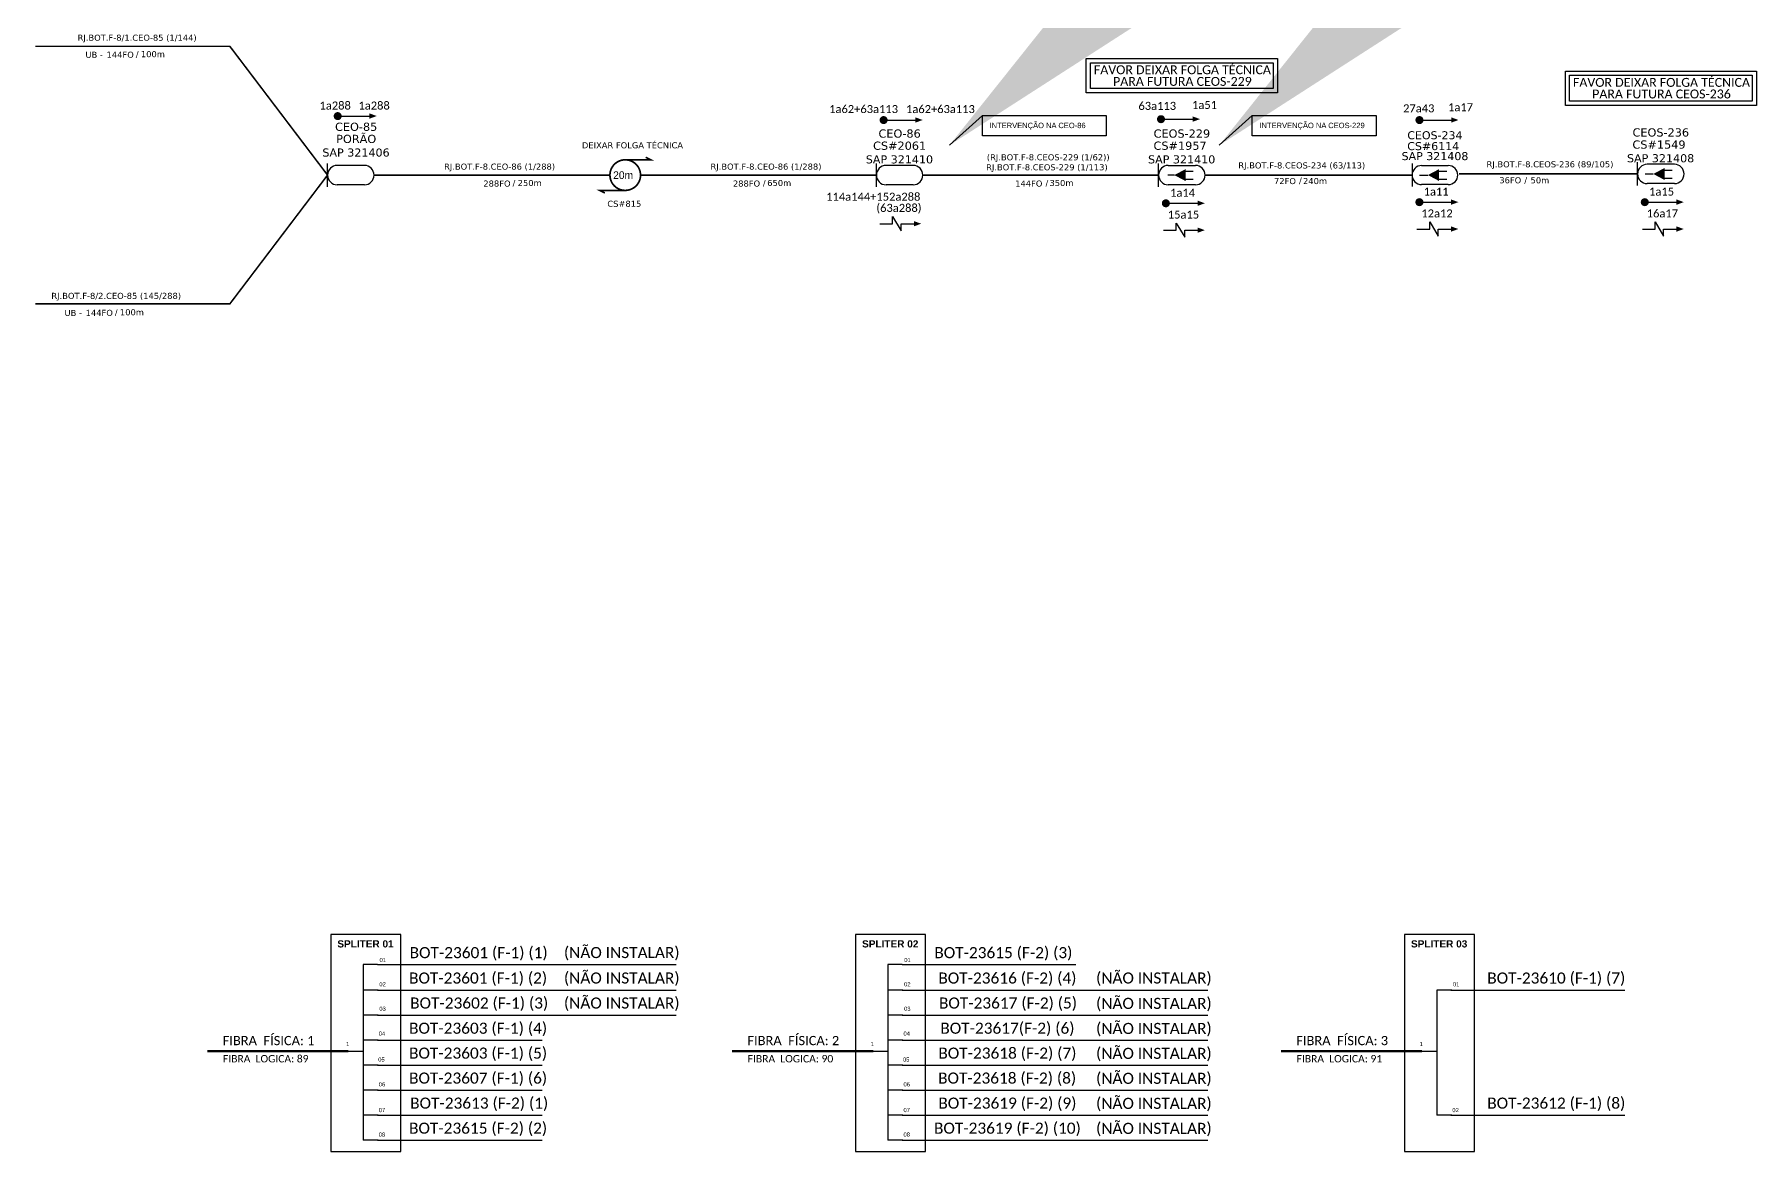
# Model space of a CAD drawing. Header units: millimetres. Extents: x 3529 to 4115, y -888 to 248.
# Drawn here: x 3529.2 to 3954.7, y -28.1 to 248 of the extents above; entities that cross this region are included whole.
import ezdxf
from ezdxf.enums import TextEntityAlignment as Align

# ---------------------------------------------------------------- set-up
doc = ezdxf.new("R2010")
doc.units = ezdxf.units.MM
doc.layers.add('10.4-Postes', color=1, linetype='Continuous', lineweight=0)
doc.layers.add('40.1-ETIQUETAS', color=1, linetype='Continuous', lineweight=20)
for name, color, linetype in [('20.4-CEOS', 1, 'Continuous'), ('20.5-CABO AÉREO', 1, 'Continuous'), ('20.5-CEO', 1, 'Continuous'), ('SETA', 7, 'Continuous')]:
    doc.layers.add(name, color=color, linetype=linetype)
doc.styles.add('ARIAL', font='arial.ttf')
doc.styles.add('ROMANS', font='romans.shx')
doc.styles.add('siredit', font='verdana.ttf')
doc.dimstyles.new('CL', dxfattribs={"dimtxt": 1, "dimasz": 2, "dimexe": 0.18, "dimexo": 0.0625, "dimgap": 0.09, "dimtad": 0, "dimdec": 0, "dimrnd": 1, "dimzin": 0, "dimdsep": 46, "dimtxsty": 'siredit', "dimblk": 'NONE', "dimcen": 0, "dimse1": 1, "dimse2": 1, "dimsd1": 1, "dimsd2": 1, "dimclrt": 7, "dimadec": 0, "dimazin": 0, "dimtfac": 1, "dimtdec": 0, "dimtofl": 0, "dimtmove": 0, "dimatfit": 3, "dimfxl": 1, "dimtolj": 1, "dimtzin": 0, "dimarcsym": 0})

# ---------------------------------------------------------------- blocks, each defined once
blk = doc.blocks.new('ETIQUETA_RS5F')
at = {"layer": '40.1-ETIQUETAS', "color": 0, "style": 'siredit'}
blk.add_text('/', height=1.5, dxfattribs=at).set_placement((1.55, -1.95), align=Align.MIDDLE_RIGHT)
for tag, p in [('ETIQUETA_R_PRIMARIA', (1.18, 4.1)), ('ETIQUETA_R_SECUNDARIA', (1.18, 2.1)), ('F_ATIVAS/F_MORTAS', (1.11, -4.24))]:
    blk.add_attdef(tag, text='', height=1.5, dxfattribs=at).set_placement(p, align=Align.MIDDLE_CENTER)
for tag, p in [('TIPO_CABO', (-6.62, -2.12)), ('CAP_CABO', (0.37, -2.09))]:
    blk.add_attdef(tag, text='', height=1.5, dxfattribs=at).set_placement(p, align=Align.MIDDLE_RIGHT)
blk.add_attdef('METROS', text='', height=1.5, dxfattribs=at).set_placement((2.11, -1.95), align=Align.MIDDLE_LEFT)
for tag, p in [('FUSÃO_1', (0.82, -8.39)), ('FUSÃO_2', (0.82, -10.6)), ('FUSÃO_3', (0.82, -12.93)), ('FUSÃO_4', (0.82, -15.14)), ('FUSÃO_5', (0.82, -17.16))]:
    blk.add_attdef(tag, text='', height=1.5, dxfattribs=at).set_placement(p, align=Align.CENTER)
blk = doc.blocks.new('*U17')
at = {"layer": '20.5-CEO'}
for p, q in [((-1.56, 1.26), (1.8, 1.26)), ((1.8, -1.13), (-1.56, -1.13))]:
    blk.add_line(p, q, dxfattribs=at)
blk.add_lwpolyline([(-2.75, 1.51), (-2.75, -1.38)], dxfattribs=at)
for centre, start, end in [((-1.56, 0.07), 90, 270), ((1.8, 0.07), 270, 90)]:
    blk.add_arc(centre, 1.2, start, end, dxfattribs=at)
at = {"layer": '20.5-CEO', "color": 7, "style": 'siredit'}
for tag, p in [('FID', (0.11, 5.61)), ('LOCAL', (0.12, 4.23)), ('SAP', (0.12, 2.97)), ('FIBRAS_RESERVA', (0.12, -1.94))]:
    blk.add_attdef(tag, text='', height=1.01, dxfattribs=at).set_placement(p, align=Align.TOP_CENTER)
for tag, flags, p in [('ID_ATIVIDADE', 3, (0.11, -3.51)), ('FATOR', 1, (0.11, -4.82))]:
    blk.add_attdef(tag, text='', height=1.01, dxfattribs=dict(at, flags=flags)).set_placement(p, align=Align.TOP_CENTER)
at = {"layer": '20.5-CEO', "color": 7, "style": 'siredit', "flags": 3}
blk.add_attdef('QTDE', (-4.88, -7.06), '', height=1.01, dxfattribs=at)
blk = doc.blocks.new('_None')
blk = doc.blocks.new('*U19')
at = {"color": 3}
blk.add_lwpolyline([(0.0000405, 0.000041), (0.0001936, 0.000041), (0.0001936, 0.0000158), (0.0000405, 0.0000158)], close=True, dxfattribs=at)
at = {"color": 3, "style": 'ARIAL'}
blk.add_attdef('SERVIÇO_EM_EMENDA_EXIST', text='', height=0.00000666, dxfattribs=at).set_placement((0.0001321, 0.0000254), align=Align.RIGHT)
blk.add_attdef('FID', (0.0001344, 0.0000254), '', height=0.00000666, dxfattribs=at)
at = {"layer": '10.4-Postes', "lineweight": 0, "style": 'ROMANS'}
for tag, p, flags in [('ID_ATIVIDADE', (-0.0000068, -0.0000086), 3), ('QTDE', (-0.000006, -0.000014), 3), ('FATOR', (-0.0000019, -0.0000113), 1)]:
    blk.add_attdef(tag, p, '', height=0.00000209, dxfattribs=dict(at, flags=flags))
at = {"color": 3}
blk.add_leader([(-0.0000002, 0.0000042), (0.0000405, 0.000041)], dimstyle='CL', override={"dimgap": 0.09, "dimtad": 0}, dxfattribs=at)

msp = doc.modelspace()

# ---------------------------------------------------------------- linework, layer by layer
at = {"color": 7, "linetype": 'Continuous'}
for p, q in [((3610.44, 18.11, 2), (3610.44, -25.28, 2)), ((3613.96, 18.11, 2), (3610.44, 18.11, 2)), ((3740.08, 18.11, 2), (3740.08, -25.28, 2)), ((3743.6, 18.11, 2), (3740.08, 18.11, 2)), ((3614.14, 11.83, 2), (3610.44, 11.83, 2)), ((3743.77, 11.83, 2), (3740.08, 11.83, 2)), ((3875.68, 11.83, 2), (3875.68, -19.1, 2)), ((3879.38, 11.83, 2), (3875.68, 11.83, 2)), ((3614.14, 5.64, 2), (3610.44, 5.64, 2)), ((3743.77, 5.64, 2), (3740.08, 5.64, 2)), ((3606.79, -3.32, 2), (3610.43, -3.32, 2)), ((3614.14, -0.59, 2), (3610.44, -0.59, 2)), ((3736.43, -3.32, 2), (3740.06, -3.32, 2)), ((3743.77, -0.59, 2), (3740.08, -0.59, 2)), ((3872.03, -3.32, 2), (3875.67, -3.32, 2)), ((3614.14, -6.75, 2), (3610.44, -6.75, 2)), ((3743.77, -6.75, 2), (3740.08, -6.75, 2)), ((3614.14, -12.91, 2), (3610.44, -12.91, 2)), ((3743.77, -12.91, 2), (3740.08, -12.91, 2)), ((3614.14, -19.1, 2), (3610.44, -19.1, 2)), ((3743.77, -19.1, 2), (3740.08, -19.1, 2)), ((3879.38, -19.1, 2), (3875.68, -19.1, 2)), ((3614.14, -25.28, 2), (3610.44, -25.28, 2)), ((3743.77, -25.28, 2), (3740.08, -25.28, 2))]:
    msp.add_line(p, q, dxfattribs=at)
at = {"color": 10, "linetype": 'Continuous'}
for p, q in [((3613.96, 18.11, 2), (3687.82, 18.11, 2)), ((3743.6, 18.11, 2), (3786.56, 18.11, 2)), ((3613.96, 11.83, 2), (3687.82, 11.83, 2)), ((3743.6, 11.83, 2), (3819.1, 11.83, 2)), ((3879.2, 11.83, 2), (3922.16, 11.83, 2)), ((3613.96, 5.64, 2), (3687.82, 5.64, 2)), ((3743.6, 5.64, 2), (3819.1, 5.64, 2)), ((3613.96, -0.59, 2), (3654.68, -0.59, 2)), ((3743.6, -0.59, 2), (3819.1, -0.59, 2)), ((3613.96, -6.75, 2), (3654.68, -6.75, 2)), ((3743.6, -6.75, 2), (3819.1, -6.75, 2)), ((3613.96, -12.91, 2), (3654.68, -12.91, 2)), ((3743.6, -12.91, 2), (3819.1, -12.91, 2)), ((3613.96, -19.1, 2), (3654.68, -19.1, 2)), ((3743.6, -19.1, 2), (3819.1, -19.1, 2)), ((3879.2, -19.1, 2), (3922.16, -19.1, 2)), ((3613.96, -25.28, 2), (3654.68, -25.28, 2)), ((3743.6, -25.28, 2), (3819.1, -25.28, 2))]:
    msp.add_line(p, q, dxfattribs=at)
at = {"color": 1, "linetype": 'Continuous', "lineweight": 60}
for p, q in [((3606.79, -3.32, 2), (3571.99, -3.32, 2)), ((3736.43, -3.32, 2), (3701.63, -3.32, 2)), ((3872.03, -3.32, 2), (3837.23, -3.32, 2))]:
    msp.add_line(p, q, dxfattribs=at)
at = {"color": 3, "ltscale": 9e-07}
for points in [[(3789.11, 242.11), (3836.34, 242.11), (3836.34, 233.59), (3789.11, 233.59)], [(3790.16, 241.06), (3835.29, 241.06), (3835.29, 234.64), (3790.16, 234.64)], [(3907.46, 238.99), (3954.7, 238.99), (3954.7, 230.48), (3907.46, 230.48)], [(3908.51, 237.94), (3953.65, 237.94), (3953.65, 231.53), (3908.51, 231.53)]]:
    msp.add_lwpolyline(points, close=True, dxfattribs=at)
at = {"color": 0, "const_width": 0.99}
for points in [[(3603.67, 227.85, 1), (3604.66, 227.85, 1)], [(3738.54, 226.87, 1), (3739.53, 226.87, 1)], [(3807.07, 227.09, 1), (3808.06, 227.09, 1)], [(3870.92, 226.87, 1), (3871.91, 226.87, 1)], [(3808.27, 206.3, 1), (3809.26, 206.3, 1)], [(3870.91, 206.58, 1), (3871.9, 206.58, 1)], [(3926.59, 206.58, 1), (3927.58, 206.58, 1)]]:
    msp.add_lwpolyline(points, format="xyb", close=True, dxfattribs=at)
at = {"color": 5, "const_width": 0.42}
msp.add_lwpolyline([(3675.2, 217.05, 1.000012), (3675.2, 209.49, 0.999978)], format="xyb", close=True, dxfattribs=at)
at = {"color": 5, "const_width": 0.394}
for points in [[(3675.2, 217.05), (3681.5, 217.05), (3680.24, 217.68)], [(3675.2, 209.49), (3668.9, 209.49), (3670.16, 208.86)]]:
    msp.add_lwpolyline(points, dxfattribs=at)
at = {"color": 0}
for points in [[(3741.24, 201.25), (3741.24, 203.01), (3743.34, 199.51), (3743.34, 201.25)], [(3811.32, 199.66), (3811.32, 201.41), (3813.41, 197.91), (3813.41, 199.66)], [(3873.96, 199.94), (3873.96, 201.69), (3876.05, 198.19), (3876.05, 199.94)], [(3929.64, 199.94), (3929.64, 201.69), (3931.74, 198.19), (3931.74, 199.94)]]:
    msp.add_lwpolyline(points, dxfattribs=at)
at = {"color": 7, "elevation": 2}
for points in [[(3602.47, -28.1), (3619.75, -28.1), (3619.75, 25.56), (3602.47, 25.56)], [(3732.11, -28.1), (3749.39, -28.1), (3749.39, 25.56), (3732.11, 25.56)], [(3867.71, -28.1), (3884.99, -28.1), (3884.99, 25.56), (3867.71, 25.56)]]:
    msp.add_lwpolyline(points, close=True, dxfattribs=at)
at = {"layer": '20.4-CEOS', "color": 5}
for p, q in [((3610.76, 215.66), (3604.05, 215.66)), ((3746.34, 215.66), (3739.63, 215.66)), ((3809.36, 215.66), (3816.07, 215.66)), ((3610.76, 210.88), (3604.05, 210.88)), ((3746.34, 210.88), (3739.63, 210.88)), ((3816.07, 210.88), (3809.36, 210.88))]:
    msp.add_line(p, q, dxfattribs=at)
at = {"layer": '20.4-CEOS', "color": 8}
for p, q in [((3934.4, 215.94), (3927.68, 215.94)), ((3934.4, 211.16), (3927.68, 211.16))]:
    msp.add_line(p, q, dxfattribs=at)
at = {"layer": '20.4-CEOS', "color": 5}
for points in [[(3601.66, 210.38), (3601.66, 216.16)], [(3737.24, 210.38), (3737.24, 216.16)], [(3806.97, 210.38), (3806.97, 216.16)], [(3810.86, 213.27), (3809.25, 213.27)], [(3813.51, 214.22), (3815.55, 214.22)], [(3813.51, 212.23), (3815.55, 212.23)]]:
    msp.add_lwpolyline(points, dxfattribs=at)
msp.add_lwpolyline([(3810.86, 213.27, 0, 2.95, 0), (3813.63, 213.27, 2.95, 2.95, 0)], format="xyseb", dxfattribs=at)
at = {"layer": '20.4-CEOS', "color": 1}
for points in [[(3871.46, 213.28), (3873.5, 213.28)], [(3876.15, 214.23), (3878.19, 214.23)], [(3876.15, 212.24), (3878.19, 212.24)]]:
    msp.add_lwpolyline(points, dxfattribs=at)
msp.add_lwpolyline([(3873.5, 213.28, 0, 2.95, 0), (3876.27, 213.28, 2.95, 2.95, 0)], format="xyseb", dxfattribs=at)
at = {"layer": '20.4-CEOS', "color": 8}
for points in [[(3925.29, 210.67), (3925.29, 216.44)], [(3927.15, 213.55), (3929.19, 213.55)], [(3931.83, 214.5), (3933.87, 214.5)], [(3931.83, 212.51), (3933.87, 212.51)]]:
    msp.add_lwpolyline(points, dxfattribs=at)
msp.add_lwpolyline([(3929.19, 213.55, 0, 2.95, 0), (3931.96, 213.55, 2.95, 2.95, 0)], format="xyseb", dxfattribs=at)
at = {"layer": '20.4-CEOS', "color": 5}
for centre, start, end in [((3604.05, 213.27), 90, 270), ((3610.76, 213.27), 270, 90), ((3739.63, 213.27), 90, 270), ((3746.34, 213.27), 270, 90), ((3809.36, 213.27), 90, 270), ((3816.07, 213.27), 270, 90)]:
    msp.add_arc(centre, 2.39, start, end, dxfattribs=at)
at = {"layer": '20.4-CEOS', "color": 8}
for centre, start, end in [((3927.68, 213.55), 90, 270), ((3934.4, 213.55), 270, 90)]:
    msp.add_arc(centre, 2.39, start, end, dxfattribs=at)
at = {"layer": '20.5-CABO AÉREO', "color": 5, "ltscale": 50, "const_width": 0.4}
for points in [[(3529.44, 245.1), (3577.52, 245.1), (3601.66, 213.27)], [(3529.44, 181.44), (3577.52, 181.44), (3601.66, 213.27)], [(3613.16, 213.27), (3671.42, 213.27)]]:
    msp.add_lwpolyline(points, dxfattribs=at)
at = {"layer": '20.5-CABO AÉREO', "ltscale": 50, "const_width": 0.4}
for points in [[(3818.47, 213.27), (3869.62, 213.27)], [(3818.53, 213.27), (3818.5, 213.27), (3818.47, 213.27)], [(3881.16, 213.55), (3925.29, 213.55)]]:
    msp.add_lwpolyline(points, dxfattribs=at)
at = {"layer": '40.1-ETIQUETAS', "color": 5, "const_width": 0.4}
for points in [[(3678.98, 213.27), (3737.24, 213.27)], [(3748.71, 213.27), (3806.97, 213.27)]]:
    msp.add_lwpolyline(points, dxfattribs=at)
at = {"layer": 'SETA', "color": 0}
for points in [[(3604.17, 227.85), (3612.68, 227.85)], [(3739.03, 226.87), (3747.55, 226.87)], [(3807.56, 227.09), (3816.07, 227.09)], [(3871.42, 226.87), (3879.93, 226.87)], [(3808.76, 206.3), (3817.28, 206.3)], [(3871.4, 206.58), (3879.91, 206.58)], [(3927.09, 206.58), (3935.6, 206.58)], [(3738.08, 201.25), (3741.24, 201.25)], [(3743.34, 201.25), (3746.5, 201.25)], [(3808.16, 199.66), (3811.32, 199.66)], [(3813.41, 199.66), (3816.58, 199.66)], [(3870.8, 199.94), (3873.96, 199.94)], [(3876.05, 199.94), (3879.21, 199.94)], [(3926.48, 199.94), (3929.64, 199.94)], [(3931.74, 199.94), (3934.9, 199.94)]]:
    msp.add_lwpolyline(points, dxfattribs=at)
for points in [[(3611.99, 228.53), (3613.81, 227.87), (3611.99, 227.21)], [(3746.86, 227.55), (3748.68, 226.89), (3746.86, 226.23)], [(3815.39, 227.77), (3817.2, 227.11), (3815.39, 226.45)], [(3879.25, 227.55), (3881.06, 226.89), (3879.25, 226.23)], [(3816.59, 206.97), (3818.41, 206.31), (3816.59, 205.65)], [(3879.23, 207.25), (3881.04, 206.59), (3879.23, 205.93)], [(3934.91, 207.25), (3936.73, 206.59), (3934.91, 205.93)], [(3746.5, 201.91), (3748.31, 201.25), (3746.5, 200.59)], [(3816.58, 200.32), (3818.39, 199.66), (3816.58, 199)], [(3879.21, 200.6), (3881.03, 199.94), (3879.21, 199.28)], [(3934.9, 200.6), (3936.71, 199.94), (3934.9, 199.28)]]:
    msp.add_solid(points, dxfattribs=at)

# ---------------------------------------------------------------- block references
at = {"color": 0, "lineweight": 0, "xscale": 199999.9999999376, "yscale": 199999.9999999376, "zscale": 199999.9999999376}
for p, values in [((3755.33, 219.8), {'SERVIÇO_EM_EMENDA_EXIST': 'INTERVENÇÃO NA', 'FID': 'CEO-86'}), ((3822, 219.8), {'SERVIÇO_EM_EMENDA_EXIST': 'INTERVENÇÃO NA', 'FID': 'CEOS-229'})]:
    msp.add_blockref('*U19', p, dxfattribs=at).add_auto_attribs(values)
at = {"layer": '20.5-CEO', "color": 0, "lineweight": 0}
ref = msp.add_blockref('*U17', (3875.01, 213.14), dxfattribs=dict(at, xscale=1.958007928551524, yscale=1.958007928551524, zscale=1.958007928551524))
ref.add_attrib('LOCAL', 'CS#6114 ', dxfattribs={"color": 7, "height": 1.985, "style": 'siredit'}).set_placement((3875.25, 221.43), align=Align.TOP_CENTER)
ref.add_attrib('SAP', 'SAP 321408', dxfattribs={"color": 7, "height": 1.985, "style": 'siredit'}).set_placement((3875.25, 218.96), align=Align.TOP_CENTER)
ref.add_attrib('FID', 'CEOS-234', dxfattribs={"layer": '20.4-CEOS', "color": 7, "height": 1.977, "style": 'siredit'}).set_placement((3875.23, 224.11), align=Align.TOP_CENTER)
at = {"layer": '40.1-ETIQUETAS', "color": 0}
ref = msp.add_blockref('ETIQUETA_RS5F', (3553.43, 245.13), dxfattribs=at)
ref.add_attrib('ETIQUETA_R_SECUNDARIA', 'RJ.BOT.F-8/1.CEO-85 (1/144)', dxfattribs={"color": 0, "height": 1.5, "style": 'siredit'}).set_placement((3554.61, 247.23), align=Align.MIDDLE_CENTER)
ref.add_attrib('TIPO_CABO', 'UB - ', dxfattribs={"color": 0, "height": 1.5, "style": 'siredit'}).set_placement((3546.81, 243.01), align=Align.MIDDLE_RIGHT)
ref.add_attrib('CAP_CABO', '144FO', dxfattribs={"color": 0, "height": 1.5, "style": 'siredit'}).set_placement((3553.79, 243.03), align=Align.MIDDLE_RIGHT)
ref.add_attrib('METROS', '100m', dxfattribs={"color": 0, "height": 1.5, "style": 'siredit'}).set_placement((3555.54, 243.17), align=Align.MIDDLE_LEFT)
ref = msp.add_blockref('ETIQUETA_RS5F', (3548.25, 181.32), dxfattribs=at)
ref.add_attrib('ETIQUETA_R_SECUNDARIA', 'RJ.BOT.F-8/2.CEO-85 (145/288)', dxfattribs={"color": 0, "height": 1.5, "style": 'siredit'}).set_placement((3549.44, 183.42), align=Align.MIDDLE_CENTER)
ref.add_attrib('TIPO_CABO', 'UB - ', dxfattribs={"color": 0, "height": 1.5, "style": 'siredit'}).set_placement((3541.64, 179.2), align=Align.MIDDLE_RIGHT)
ref.add_attrib('CAP_CABO', '144FO', dxfattribs={"color": 0, "height": 1.5, "style": 'siredit'}).set_placement((3548.62, 179.22), align=Align.MIDDLE_RIGHT)
ref.add_attrib('METROS', '100m', dxfattribs={"color": 0, "height": 1.5, "style": 'siredit'}).set_placement((3550.36, 179.36), align=Align.MIDDLE_LEFT)

# ---------------------------------------------------------------- texts
at = {"color": 5}
msp.add_text('20m', height=1.89, dxfattribs=at).set_placement((3672.22, 212.32))
at = {"color": 7, "char_height": 2.2, "width": 46.8706, "attachment_point": 5}
for s, insert in [('{\\fCalibri|b0|i0|c0|p34;FAVOR DEIXAR FOLGA TÉCNICA}', (3812.85, 239.3)), ('{\\fCalibri|b0|i0|c0|p34;PARA FUTURA CEOS-229}', (3812.85, 236.42)), ('{\\fCalibri|b0|i0|c0|p34;FAVOR DEIXAR FOLGA TÉCNICA}', (3931.21, 236.18)), ('{\\fCalibri|b0|i0|c0|p34;PARA FUTURA CEOS-236}', (3931.21, 233.31))]:
    msp.add_mtext(s, dxfattribs=dict(at, insert=insert))
at = {"color": 5, "char_height": 1.98, "width": 25.1052, "attachment_point": 5}
for s, insert in [('{\\fCalibri|b0|i0|c0|p34;\\C7;1a288}', (3603.54, 230.45)), ('{\\fCalibri|b0|i0|c0|p34;(63a288)}', (3742.82, 204.95))]:
    msp.add_mtext(s, dxfattribs=dict(at, insert=insert))
at = {"color": 0, "char_height": 1.98, "width": 25.1052, "attachment_point": 5}
for s, insert in [('{\\fCalibri|b0|i0|c0|p34;\\C7;1a288}', (3613.16, 230.45)), ('{\\fCalibri|b0|i0|c0|p34;\\C7;1a62\\C1;+63a113}', (3734.09, 229.58)), ('{\\fCalibri|b0|i0|c0|p34;\\C7;1a62\\C1;+63a113}', (3753.07, 229.58)), ('{\\fCalibri|b0|i0|c0|p34;\\C7;63a113}', (3806.64, 230.37)), ('{\\fCalibri|b0|i0|c0|p34;\\C7;1a51}', (3818.31, 230.6)), ('{\\fCalibri|b0|i0|c0|p34;\\C7;27a43}', (3871.24, 229.76)), ('{\\fCalibri|b0|i0|c0|p34;\\C7;1a17}', (3881.56, 230.04)), ('{\\fCalibri|b0|i0|c0|p34;\\C7;114a144+152a288}', (3736.48, 207.92)), ('{\\fCalibri|b0|i0|c0|p34;\\C7;1a14}', (3812.89, 208.9)), ('{\\fCalibri|b0|i0|c0|p34;\\C7;1a11}', (3875.53, 209.18)), ('{\\fCalibri|b0|i0|c0|p34;\\C7;1a15}', (3931.22, 209.18)), ('{\\fCalibri|b0|i0|c0|p34;\\C7;15a15}', (3813.11, 203.5)), ('{\\fCalibri|b0|i0|c0|p34;\\C7;12a12}', (3875.75, 203.79)), ('{\\fCalibri|b0|i0|c0|p34;\\C7;16a17}', (3931.43, 203.79))]:
    msp.add_mtext(s, dxfattribs=dict(at, insert=insert))
at = {"attachment_point": 5}
for s, insert, char_height, width in [('\\C10;\\fArial|b1|i0|c0|p34;SPLITER 01', (3611.03, 23.23, 2), 1.7753, 17.28), ('\\C7;\\fCalibri|b0|i0|c0|p34;BOT-23601 (F-1) (1)', (3638.99, 20.78, 2), 2.7432, 80.6352), ('\\C7;\\fCalibri|b0|i0|c0|p34;(NÃO INSTALAR)', (3674.34, 20.8), 2.7432, 80.6352), ('\\C10;\\fArial|b1|i0|c0|p34;SPLITER 02', (3740.67, 23.23, 2), 1.7753, 17.28), ('\\C7;\\fCalibri|b0|i0|c0|p34;BOT-23615 (F-2) (3)', (3768.62, 20.78, 2), 2.7432, 80.6352), ('\\C10;\\fArial|b1|i0|c0|p34;SPLITER 03', (3876.28, 23.23, 2), 1.7753, 17.28), ('\\C7;\\fArial|b0|i0|;\\H1.0273588255048;01 ', (3615.3, 19.25, 2), 1.7753, 3.5602), ('\\C7;\\fArial|b0|i0|;\\H1.0273588255048;01 ', (3744.94, 19.25, 2), 1.7753, 3.5602), ('\\C7;\\fArial|b0|i0|;\\H1.0273588255048;02 ', (3615.25, 13.25, 2), 1.7753, 3.7582), ('\\C7;\\fCalibri|b0|i0|c0|p34;BOT-23601 (F-1) (2)', (3638.85, 14.5, 2), 2.7432, 80.6352), ('\\C7;\\fCalibri|b0|i0|c0|p34;(NÃO INSTALAR)', (3674.34, 14.51), 2.7432, 80.6352), ('\\C7;\\fArial|b0|i0|;\\H1.0273588255048;02 ', (3744.89, 13.25, 2), 1.7753, 3.7582), ('\\pxt14;\\C7;\\fCalibri|b0|i0|c0|p34;BOT-23616 (F-2) (4)', (3769.62, 14.5, 2), 2.7432, 80.6352), ('\\C7;\\fCalibri|b0|i0|c0|p34;(NÃO INSTALAR)', (3805.8, 14.51), 2.7432, 80.6352), ('\\C7;\\fArial|b0|i0;\\H0.578704x;01 ', (3880.49, 13.25, 2), 1.7753, 3.7582), ('\\pxt14;\\C7;\\fCalibri|b0|i0|c0|p34;BOT-23610 (F-1) (7)', (3905.22, 14.5, 2), 2.7432, 80.6352), ('\\C7;\\fCalibri|b0|i0|c0|p34;BOT-23602 (F-1) (3)', (3639.12, 8.32, 2), 2.7432, 80.6352), ('\\C7;\\fCalibri|b0|i0|c0|p34;(NÃO INSTALAR)', (3674.34, 8.32), 2.7432, 80.6352), ('\\C7;\\fCalibri|b0|i0|c0|p34;BOT-23617 (F-2) (5)', (3769.76, 8.32, 2), 2.7432, 80.6352), ('\\C7;\\fCalibri|b0|i0|c0|p34;(NÃO INSTALAR)', (3805.8, 8.23), 2.7432, 80.6352), ('\\C7;\\fArial|b0|i0|;\\H1.0273588255048;03 ', (3615.25, 7.2, 2), 1.7753, 3.456), ('\\C7;\\fArial|b0|i0|;\\H1.0273588255048;03 ', (3744.89, 7.2, 2), 1.7753, 3.456), ('\\C7;\\fCalibri|b0|i0|c0|p34;(NÃO INSTALAR)', (3805.8, 2.04), 2.7432, 80.6352), ('\\C7;\\fCalibri|b0|i0|c0|p34;FIBRA  FÍSICA: 1', (3587.08, -0.67, 2), 2.2859, 34.56), ('\\C7;\\fArial|b0|i0|;\\H1.0273588255048;04 ', (3615.1, 1.06, 2), 1.7753, 3.7582), ('\\C7;\\fCalibri|b0|i0|c0|p34;BOT-23603 (F-1) (4)', (3638.85, 2.1, 2), 2.7432, 80.6352), ('\\C7;\\fCalibri|b0|i0|c0|p34;FIBRA  FÍSICA: 2', (3716.72, -0.67, 2), 2.2859, 34.56), ('\\C7;\\fArial|b0|i0|;\\H1.0273588255048;04 ', (3744.74, 1.06, 2), 1.7753, 3.7582), ('\\C7;\\fCalibri|b0|i0|c0|p34;BOT-23617(F-2) (6)', (3769.62, 2.1, 2), 2.7432, 80.6352), ('\\C7;\\fCalibri|b0|i0|c0|p34;FIBRA  FÍSICA: 3', (3852.32, -0.67, 2), 2.2859, 34.56), ('\\C7;\\fCalibri|b0|i0|c0|p34;FIBRA  LOGICA: 89', (3586.39, -5.16, 2), 1.8289, 34.56), ('\\C7;\\fArial|b0|i0|;\\H1.0273588255048;1', (3606.63, -1.49, 2), 1.7753, 1.7584), ('\\C7;\\fCalibri|b0|i0|c0|p34;BOT-23603 (F-1) (5)', (3638.85, -4.06, 2), 2.7432, 80.6352), ('\\C7;\\fCalibri|b0|i0|c0|p34;FIBRA  LOGICA: 90', (3716.02, -5.16, 2), 1.8289, 34.56), ('\\C7;\\fArial|b0|i0|;\\H1.0273588255048;1', (3736.26, -1.49, 2), 1.7753, 1.7584), ('\\C7;\\fCalibri|b0|i0|c0|p34;BOT-23618 (F-2) (7)', (3769.62, -4.06, 2), 2.7432, 80.6352), ('\\C7;\\fCalibri|b0|i0|c0|p34;(NÃO INSTALAR)', (3805.8, -4.12), 2.7432, 80.6352), ('\\C7;\\fCalibri|b0|i0|c0|p34;FIBRA  LOGICA: 91', (3851.63, -5.16, 2), 1.8289, 34.56), ('\\C7;\\fArial|b0|i0|;\\H1.0273588255048;1', (3871.87, -1.49, 2), 1.7753, 1.7584), ('\\C7;\\fArial|b0|i0|;\\H1.0273588255048;05 ', (3614.97, -5.35, 2), 1.7753, 4.6222), ('\\C7;\\fCalibri|b0|i0|c0|p34;BOT-23607 (F-1) (6)', (3638.85, -10.23, 2), 2.7432, 80.6352), ('\\C7;\\fArial|b0|i0|;\\H1.0273588255048;05 ', (3744.61, -5.35, 2), 1.7753, 4.6222), ('\\C7;\\fCalibri|b0|i0|c0|p34;BOT-23618 (F-2) (8)', (3769.55, -10.23, 2), 2.7432, 80.6352), ('\\C7;\\fCalibri|b0|i0|c0|p34;(NÃO INSTALAR)', (3805.8, -10.29), 2.7432, 80.6352), ('\\C7;\\fArial|b0|i0|;\\H1.0273588255048;06 ', (3615.1, -11.49, 2), 1.7753, 3.7582), ('\\C7;\\fArial|b0|i0|;\\H1.0273588255048;06 ', (3744.74, -11.49, 2), 1.7753, 3.7582), ('\\C7;\\fCalibri|b0|i0|c0|p34;BOT-23613 (F-2) (1)', (3639.12, -16.42, 2), 2.7432, 80.6352), ('\\C7;\\fCalibri|b0|i0|c0|p34;BOT-23619 (F-2) (9)', (3769.62, -16.42, 2), 2.7432, 80.6352), ('\\C7;\\fCalibri|b0|i0|c0|p34;(NÃO INSTALAR)', (3805.8, -16.48), 2.7432, 80.6352), ('\\C7;\\fCalibri|b0|i0|c0|p34;BOT-23612 (F-1) (8)', (3905.22, -16.42, 2), 2.7432, 80.6352), ('\\C7;\\fArial|b0|i0|;\\H1.0273588255048;07 ', (3615.1, -17.85, 2), 1.7753, 3.7582), ('\\C7;\\fCalibri|b0|i0|c0|p34;BOT-23615 (F-2) (2)', (3638.85, -22.61, 2), 2.7432, 80.6352), ('\\C7;\\fArial|b0|i0|;\\H1.0273588255048;07 ', (3744.74, -17.85, 2), 1.7753, 3.7582), ('\\C7;\\fCalibri|b0|i0|c0|p34;BOT-23619 (F-2) (10)', (3769.62, -22.61, 2), 2.7432, 80.6352), ('\\C7;\\fCalibri|b0|i0|c0|p34;(NÃO INSTALAR)', (3805.8, -22.66), 2.7432, 80.6352), ('\\C7;\\fArial|b0|i0;\\H0.578704x;02', (3880.34, -17.85, 2), 1.7753, 3.7582), ('\\C7;\\fArial|b0|i0|;\\H1.0273588255048;08 ', (3615.1, -23.9, 2), 1.7753, 3.7582), ('\\C7;\\fArial|b0|i0|;\\H1.0273588255048;08 ', (3744.74, -23.9, 2), 1.7753, 3.7582)]:
    msp.add_mtext(s, dxfattribs=dict(at, insert=insert, char_height=char_height, width=width))
at = {"layer": '20.4-CEOS', "color": 7, "style": 'siredit'}
for s, height, p in [('CEO-85', 2.028, (3608.73, 225.22)), ('PORÃO', 2.028, (3608.73, 222.22)), ('CS#2061', 2.028, (3742.99, 220.54)), ('CEO-86', 2.028, (3742.99, 223.54)), ('CS#1957 ', 2.028, (3812.72, 220.54)), ('CEOS-229', 2.028, (3812.72, 223.54)), ('CS#1549 ', 2.028, (3931.04, 220.82)), ('CEOS-236', 2.028, (3931.04, 223.82)), ('SAP 321406', 2, (3608.69, 218.85)), ('SAP 321410', 2, (3742.94, 217.16)), ('SAP 321410', 2, (3812.67, 217.16)), ('SAP 321408', 2, (3930.99, 217.44))]:
    msp.add_text(s, height=height, dxfattribs=at).set_placement(p, align=Align.MIDDLE_CENTER)
at = {"layer": '40.1-ETIQUETAS', "color": 0, "style": 'siredit'}
for s, p in [('DEIXAR FOLGA TÉCNICA', (3676.99, 220.64)), ('RJ.BOT.F-8.CEO-86 (1/288)', (3644.15, 215.37)), ('RJ.BOT.F-8.CEO-86 (1/288)', (3709.97, 215.37)), ('RJ.BOT.F-8.CEOS-234 (63/113)', (3842.34, 215.66)), ('RJ.BOT.F-8.CEOS-236 (89/105)', (3903.66, 215.94)), ('CS#815', (3674.98, 206.18))]:
    msp.add_text(s, height=1.5, dxfattribs=at).set_placement(p, align=Align.MIDDLE_CENTER)
at = {"layer": '40.1-ETIQUETAS', "color": 5, "style": 'siredit'}
msp.add_text('(RJ.BOT.F-8.CEOS-229 (1/62))', height=1.5, dxfattribs=at).set_placement((3779.7, 217.68), align=Align.MIDDLE_CENTER)
at = {"layer": '40.1-ETIQUETAS', "color": 1, "style": 'siredit'}
msp.add_text('RJ.BOT.F-8.CEOS-229 (1/113) ', height=1.5, dxfattribs=at).set_placement((3779.7, 215.21), align=Align.MIDDLE_CENTER)
at = {"layer": '40.1-ETIQUETAS', "color": 0, "style": 'siredit'}
for s, p in [('36FO', (3896.56, 212)), ('/', (3898.01, 212.03)), ('288FO', (3646.87, 211.18)), ('/', (3648.05, 211.32)), ('288FO', (3708.53, 211.18)), ('/', (3709.89, 211.32)), ('72FO', (3840.9, 211.79)), ('/', (3842.35, 211.93))]:
    msp.add_text(s, height=1.5, dxfattribs=at).set_placement(p, align=Align.MIDDLE_RIGHT)
for s, p in [('50m', (3898.86, 211.98)), ('250m', (3648.62, 211.32)), ('650m', (3710.28, 211.32)), ('240m', (3842.65, 211.8))]:
    msp.add_text(s, height=1.5, dxfattribs=at).set_placement(p, align=Align.MIDDLE_LEFT)
at = {"layer": '40.1-ETIQUETAS', "color": 1, "style": 'siredit'}
for s, p in [('144FO', (3778.26, 211.18)), ('/', (3779.71, 211.32))]:
    msp.add_text(s, height=1.5, dxfattribs=at).set_placement(p, align=Align.MIDDLE_RIGHT)
msp.add_text('350m', height=1.5, dxfattribs=at).set_placement((3780.01, 211.32), align=Align.MIDDLE_LEFT)

doc.saveas('drawing.dxf')
